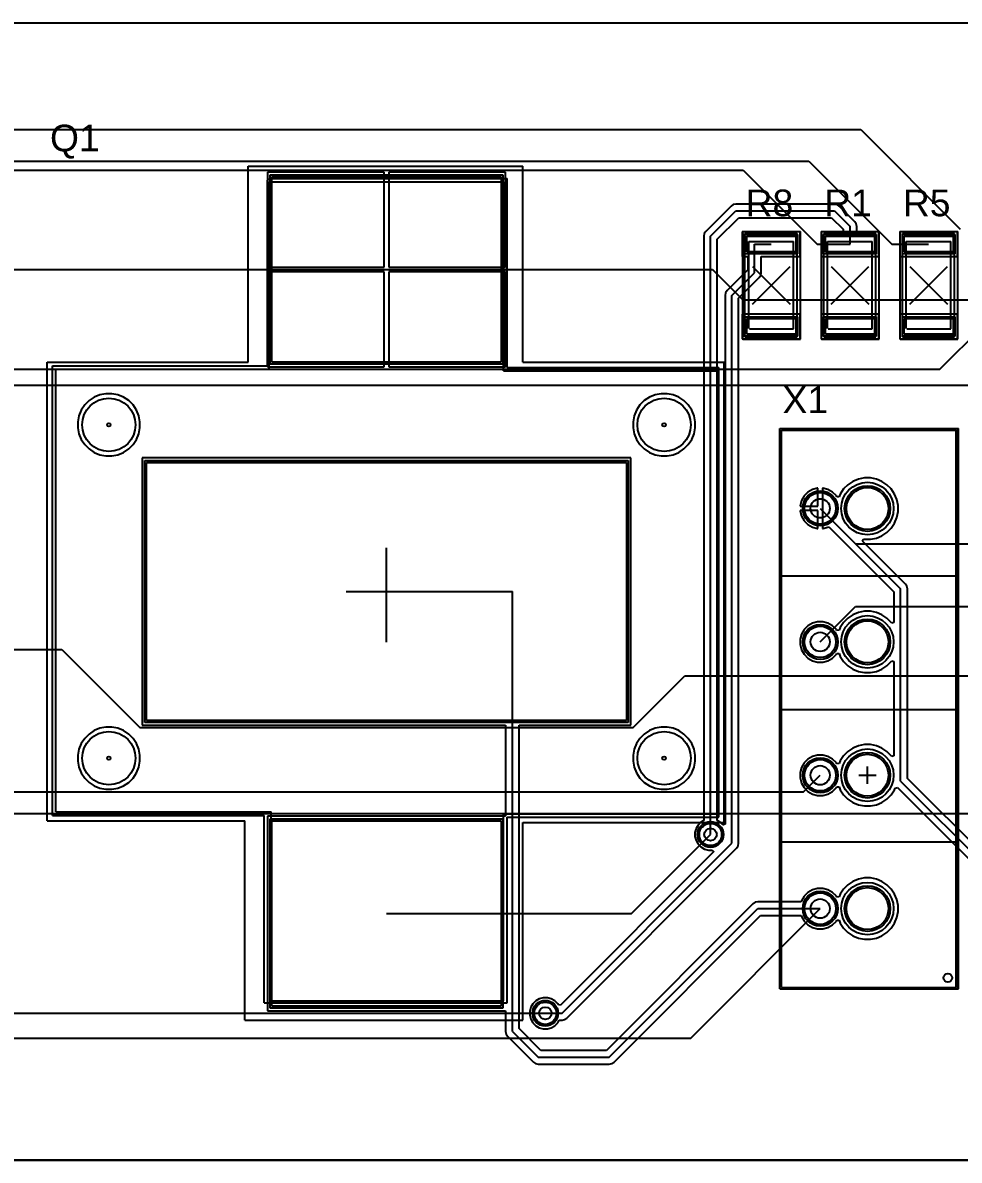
# Model space of a CAD drawing. Header units: millimetres. Extents: x 0 to 140, y 0 to 65.
# Drawn here: x 58.2 to 111.8, y 0 to 65 of the extents above; entities that cross this region are included whole.
import ezdxf

# ---------------------------------------------------------------- set-up
doc = ezdxf.new("R2010")
doc.units = ezdxf.units.MM
for name, color, linetype in [('BottomLayer', 5, 'Continuous'), ('BottomSolder', 6, 'Continuous'), ('Mechanical1', 6, 'Continuous'), ('Mechanical15', 56, 'Continuous'), ('Mechanical3', 76, 'Continuous'), ('MultiLayer', 9, 'Continuous'), ('PadHoleLayer', 156, 'Continuous'), ('TopLayer', 1, 'Continuous'), ('TopOverlay', 2, 'Continuous'), ('TopSolder', 216, 'Continuous'), ('ViaHoleLayer', 16, 'Continuous')]:
    doc.layers.add(name, color=color, linetype=linetype)
doc.styles.add('Arial', font='arial.ttf', dxfattribs={"height": 0.2})

# ---------------------------------------------------------------- blocks, each defined once
blk = doc.blocks.new('CON__WJ06_04P_1')
at = {"layer": 'BottomLayer'}
for centre, radius in [((-15.24, 2.7), 0.9), ((-7.62, 2.7), 0.9), ((0, 2.7), 0.9), ((7.63, 2.7), 0.9), ((-15.24, 0), 1.2), ((-7.62, 0), 1.2), ((0, 0), 1.2), ((7.62, 0), 1.2)]:
    blk.add_circle(centre, radius, dxfattribs=at)
at = {"layer": 'BottomSolder'}
for centre, radius in [((-15.24, 2.7), 1.002), ((-7.62, 2.7), 1.002), ((0, 2.7), 1.002), ((7.63, 2.7), 1.002), ((-15.24, 0), 1.302), ((-7.62, 0), 1.302), ((0, 0), 1.302), ((7.62, 0), 1.302)]:
    blk.add_circle(centre, radius, dxfattribs=at)
at = {"layer": 'Mechanical1'}
for p, q in [((-19.74, 4.92), (12.1, 4.92)), ((-19.74, 4.92), (-19.74, -5.08)), ((12.1, 4.92), (12.1, -5.08)), ((-19.74, -5.08), (12.1, -5.08))]:
    blk.add_line(p, q, dxfattribs=at)
blk.add_circle((-19.2, -4.6), 0.25, dxfattribs=at)
at = {"layer": 'Mechanical15'}
for p, q in [((-19.83, 5), (12.2, 5)), ((-19.83, 5), (-19.83, -5.175)), ((12.2, 5), (12.2, -5.175)), ((-7.62, 0.5), (-7.62, -0.5)), ((-8.12, 0), (-7.12, 0)), ((-19.83, -5.175), (12.2, -5.175))]:
    blk.add_line(p, q, dxfattribs=at)
at = {"layer": 'MultiLayer'}
for centre, radius in [((-15.24, 2.7), 0.9), ((-7.62, 2.7), 0.9), ((0, 2.7), 0.9), ((7.63, 2.7), 0.9), ((-15.24, 0), 1.2), ((-7.62, 0), 1.2), ((0, 0), 1.2), ((7.62, 0), 1.2)]:
    blk.add_circle(centre, radius, dxfattribs=at)
at = {"layer": 'PadHoleLayer'}
for centre, radius in [((-15.24, 2.7), 0.55), ((-7.62, 2.7), 0.55), ((0, 2.7), 0.55), ((7.63, 2.7), 0.55), ((-15.24, 0), 1.5), ((-7.62, 0), 1.5), ((0, 0), 1.5), ((7.62, 0), 1.5)]:
    blk.add_circle(centre, radius, dxfattribs=at)
at = {"layer": 'TopLayer'}
for centre, radius in [((-15.24, 2.7), 0.9), ((-7.62, 2.7), 0.9), ((0, 2.7), 0.9), ((7.63, 2.7), 0.9), ((-15.24, 0), 1.2), ((-7.62, 0), 1.2), ((0, 0), 1.2), ((7.62, 0), 1.2)]:
    blk.add_circle(centre, radius, dxfattribs=at)
at = {"layer": 'TopOverlay'}
for p, q in [((-19.83, 5), (-19.83, -5.2)), ((-19.83, 5), (-3.03, 5)), ((-11.43, 5), (-11.43, -5.2)), ((-3.87, 5), (12.2, 5)), ((-3.87, 5), (-3.87, -5.2)), ((3.78, 5), (3.78, -5.2)), ((12.2, 5), (12.2, -5.2)), ((-19.83, -5.2), (-3.03, -5.2)), ((-3.87, -5.2), (12.2, -5.2))]:
    blk.add_line(p, q, dxfattribs=at)
blk.add_circle((-19.2, -4.6), 0.25, dxfattribs=at)
at = {"layer": 'TopSolder'}
for centre, radius in [((-15.24, 2.7), 1.002), ((-7.62, 2.7), 1.002), ((0, 2.7), 1.002), ((7.63, 2.7), 1.002), ((-15.24, 0), 1.302), ((-7.62, 0), 1.302), ((0, 0), 1.302), ((7.62, 0), 1.302)]:
    blk.add_circle(centre, radius, dxfattribs=at)
blk = doc.blocks.new('R________2010_3')
at = {"layer": 'BottomLayer'}
for p, q in [((-2.8, 1.4), (-1.9, 1.4)), ((-2.8, -1.4), (-2.8, 1.4)), ((-1.9, 1.4), (-1.9, -1.4)), ((1.9, 1.4), (2.8, 1.4)), ((1.9, -1.4), (1.9, 1.4)), ((2.8, 1.4), (2.8, -1.4)), ((-1.9, -1.4), (-2.8, -1.4)), ((2.8, -1.4), (1.9, -1.4))]:
    blk.add_line(p, q, dxfattribs=at)
at = {"layer": 'BottomSolder'}
for p, q in [((-2.902, 1.502), (-1.798, 1.502)), ((-2.902, -1.502), (-2.902, 1.502)), ((-1.798, 1.502), (-1.798, -1.502)), ((1.798, 1.502), (2.902, 1.502)), ((1.798, -1.502), (1.798, 1.502)), ((2.902, 1.502), (2.902, -1.502)), ((-1.798, -1.502), (-2.902, -1.502)), ((2.902, -1.502), (1.798, -1.502))]:
    blk.add_line(p, q, dxfattribs=at)
at = {"layer": 'Mechanical1'}
for p, q in [((-2.5, 1.25), (-2.5, -1.275)), ((-2.475, 1.275), (2.5, 1.275)), ((2.5, 1.275), (2.5, -1.275)), ((-2.5, -1.275), (2.5, -1.275))]:
    blk.add_line(p, q, dxfattribs=at)
at = {"layer": 'Mechanical15'}
for p, q in [((-2.95, 1.5), (-2.95, -1.475)), ((-2.95, 1.5), (2.95, 1.5)), ((2.95, 1.5), (2.95, -1.475)), ((1.08, 1.079), (-1.079, -1.08)), ((-1.079, 1.079), (1.08, -1.08)), ((-2.95, -1.475), (2.95, -1.475))]:
    blk.add_line(p, q, dxfattribs=at)
at = {"layer": 'MultiLayer'}
for p, q in [((-2.8, 1.4), (-1.9, 1.4)), ((-2.8, -1.4), (-2.8, 1.4)), ((-1.9, 1.4), (-1.9, -1.4)), ((1.9, 1.4), (2.8, 1.4)), ((1.9, -1.4), (1.9, 1.4)), ((2.8, 1.4), (2.8, -1.4)), ((-1.9, -1.4), (-2.8, -1.4)), ((2.8, -1.4), (1.9, -1.4))]:
    blk.add_line(p, q, dxfattribs=at)
at = {"layer": 'TopLayer'}
for p, q in [((-2.8, 1.4), (-1.9, 1.4)), ((-2.8, -1.4), (-2.8, 1.4)), ((-1.9, 1.4), (-1.9, -1.4)), ((1.9, 1.4), (2.8, 1.4)), ((1.9, -1.4), (1.9, 1.4)), ((2.8, 1.4), (2.8, -1.4)), ((-1.9, -1.4), (-2.8, -1.4)), ((2.8, -1.4), (1.9, -1.4))]:
    blk.add_line(p, q, dxfattribs=at)
at = {"layer": 'TopOverlay'}
for p, q in [((-3.075, 1.625), (-3.075, -1.675)), ((-3.075, 1.625), (3.075, 1.625)), ((3.075, 1.625), (3.075, -1.675)), ((-3.075, -1.675), (3.075, -1.675))]:
    blk.add_line(p, q, dxfattribs=at)
at = {"layer": 'TopSolder'}
for p, q in [((-2.902, 1.502), (-1.798, 1.502)), ((-2.902, -1.502), (-2.902, 1.502)), ((-1.798, 1.502), (-1.798, -1.502)), ((1.798, 1.502), (2.902, 1.502)), ((1.798, -1.502), (1.798, 1.502)), ((2.902, 1.502), (2.902, -1.502)), ((-1.798, -1.502), (-2.902, -1.502)), ((2.902, -1.502), (1.798, -1.502))]:
    blk.add_line(p, q, dxfattribs=at)
blk = doc.blocks.new('R________2010_6')
at = {"layer": 'BottomLayer'}
for p, q in [((-2.8, 1.4), (-1.9, 1.4)), ((-2.8, -1.4), (-2.8, 1.4)), ((-1.9, 1.4), (-1.9, -1.4)), ((1.9, 1.4), (2.8, 1.4)), ((1.9, -1.4), (1.9, 1.4)), ((2.8, 1.4), (2.8, -1.4)), ((-1.9, -1.4), (-2.8, -1.4)), ((2.8, -1.4), (1.9, -1.4))]:
    blk.add_line(p, q, dxfattribs=at)
at = {"layer": 'BottomSolder'}
for p, q in [((-2.902, 1.502), (-1.798, 1.502)), ((-2.902, -1.502), (-2.902, 1.502)), ((-1.798, 1.502), (-1.798, -1.502)), ((1.798, 1.502), (2.902, 1.502)), ((1.798, -1.502), (1.798, 1.502)), ((2.902, 1.502), (2.902, -1.502)), ((-1.798, -1.502), (-2.902, -1.502)), ((2.902, -1.502), (1.798, -1.502))]:
    blk.add_line(p, q, dxfattribs=at)
at = {"layer": 'Mechanical1'}
for p, q in [((-2.5, 1.25), (-2.5, -1.275)), ((-2.475, 1.275), (2.5, 1.275)), ((2.5, 1.275), (2.5, -1.275)), ((-2.5, -1.275), (2.5, -1.275))]:
    blk.add_line(p, q, dxfattribs=at)
at = {"layer": 'Mechanical15'}
for p, q in [((-2.95, 1.5), (-2.95, -1.475)), ((-2.95, 1.5), (2.95, 1.5)), ((2.95, 1.5), (2.95, -1.475)), ((1.08, 1.08), (-1.079, -1.079)), ((-1.079, 1.08), (1.08, -1.079)), ((-2.95, -1.475), (2.95, -1.475))]:
    blk.add_line(p, q, dxfattribs=at)
at = {"layer": 'MultiLayer'}
for p, q in [((-2.8, 1.4), (-1.9, 1.4)), ((-2.8, -1.4), (-2.8, 1.4)), ((-1.9, 1.4), (-1.9, -1.4)), ((1.9, 1.4), (2.8, 1.4)), ((1.9, -1.4), (1.9, 1.4)), ((2.8, 1.4), (2.8, -1.4)), ((-1.9, -1.4), (-2.8, -1.4)), ((2.8, -1.4), (1.9, -1.4))]:
    blk.add_line(p, q, dxfattribs=at)
at = {"layer": 'TopLayer'}
for p, q in [((-2.8, 1.4), (-1.9, 1.4)), ((-2.8, -1.4), (-2.8, 1.4)), ((-1.9, 1.4), (-1.9, -1.4)), ((1.9, 1.4), (2.8, 1.4)), ((1.9, -1.4), (1.9, 1.4)), ((2.8, 1.4), (2.8, -1.4)), ((-1.9, -1.4), (-2.8, -1.4)), ((2.8, -1.4), (1.9, -1.4))]:
    blk.add_line(p, q, dxfattribs=at)
at = {"layer": 'TopOverlay'}
for p, q in [((-3.075, 1.625), (-3.075, -1.675)), ((-3.075, 1.625), (3.075, 1.625)), ((3.075, 1.625), (3.075, -1.675)), ((-3.075, -1.675), (3.075, -1.675))]:
    blk.add_line(p, q, dxfattribs=at)
at = {"layer": 'TopSolder'}
for p, q in [((-2.902, 1.502), (-1.798, 1.502)), ((-2.902, -1.502), (-2.902, 1.502)), ((-1.798, 1.502), (-1.798, -1.502)), ((1.798, 1.502), (2.902, 1.502)), ((1.798, -1.502), (1.798, 1.502)), ((2.902, 1.502), (2.902, -1.502)), ((-1.798, -1.502), (-2.902, -1.502)), ((2.902, -1.502), (1.798, -1.502))]:
    blk.add_line(p, q, dxfattribs=at)
blk = doc.blocks.new('R________2010_10')
at = {"layer": 'BottomLayer'}
for p, q in [((-2.8, 1.4), (-1.9, 1.4)), ((-2.8, -1.4), (-2.8, 1.4)), ((-1.9, 1.4), (-1.9, -1.4)), ((1.9, 1.4), (2.8, 1.4)), ((1.9, -1.4), (1.9, 1.4)), ((2.8, 1.4), (2.8, -1.4)), ((-1.9, -1.4), (-2.8, -1.4)), ((2.8, -1.4), (1.9, -1.4))]:
    blk.add_line(p, q, dxfattribs=at)
at = {"layer": 'BottomSolder'}
for p, q in [((-2.902, 1.502), (-1.798, 1.502)), ((-2.902, -1.502), (-2.902, 1.502)), ((-1.798, 1.502), (-1.798, -1.502)), ((1.798, 1.502), (2.902, 1.502)), ((1.798, -1.502), (1.798, 1.502)), ((2.902, 1.502), (2.902, -1.502)), ((-1.798, -1.502), (-2.902, -1.502)), ((2.902, -1.502), (1.798, -1.502))]:
    blk.add_line(p, q, dxfattribs=at)
at = {"layer": 'Mechanical1'}
for p, q in [((-2.5, 1.25), (-2.5, -1.275)), ((-2.475, 1.275), (2.5, 1.275)), ((2.5, 1.275), (2.5, -1.275)), ((-2.5, -1.275), (2.5, -1.275))]:
    blk.add_line(p, q, dxfattribs=at)
at = {"layer": 'Mechanical15'}
for p, q in [((-2.95, 1.5), (-2.95, -1.475)), ((-2.95, 1.5), (2.95, 1.5)), ((2.95, 1.5), (2.95, -1.475)), ((1.08, 1.079), (-1.079, -1.08)), ((-1.079, 1.079), (1.08, -1.08)), ((-2.95, -1.475), (2.95, -1.475))]:
    blk.add_line(p, q, dxfattribs=at)
at = {"layer": 'MultiLayer'}
for p, q in [((-2.8, 1.4), (-1.9, 1.4)), ((-2.8, -1.4), (-2.8, 1.4)), ((-1.9, 1.4), (-1.9, -1.4)), ((1.9, 1.4), (2.8, 1.4)), ((1.9, -1.4), (1.9, 1.4)), ((2.8, 1.4), (2.8, -1.4)), ((-1.9, -1.4), (-2.8, -1.4)), ((2.8, -1.4), (1.9, -1.4))]:
    blk.add_line(p, q, dxfattribs=at)
at = {"layer": 'TopLayer'}
for p, q in [((-2.8, 1.4), (-1.9, 1.4)), ((-2.8, -1.4), (-2.8, 1.4)), ((-1.9, 1.4), (-1.9, -1.4)), ((1.9, 1.4), (2.8, 1.4)), ((1.9, -1.4), (1.9, 1.4)), ((2.8, 1.4), (2.8, -1.4)), ((-1.9, -1.4), (-2.8, -1.4)), ((2.8, -1.4), (1.9, -1.4))]:
    blk.add_line(p, q, dxfattribs=at)
at = {"layer": 'TopOverlay'}
for p, q in [((-3.075, 1.625), (-3.075, -1.675)), ((-3.075, 1.625), (3.075, 1.625)), ((3.075, 1.625), (3.075, -1.675)), ((-3.075, -1.675), (3.075, -1.675))]:
    blk.add_line(p, q, dxfattribs=at)
at = {"layer": 'TopSolder'}
for p, q in [((-2.902, 1.502), (-1.798, 1.502)), ((-2.902, -1.502), (-2.902, 1.502)), ((-1.798, 1.502), (-1.798, -1.502)), ((1.798, 1.502), (2.902, 1.502)), ((1.798, -1.502), (1.798, 1.502)), ((2.902, 1.502), (2.902, -1.502)), ((-1.798, -1.502), (-2.902, -1.502)), ((2.902, -1.502), (1.798, -1.502))]:
    blk.add_line(p, q, dxfattribs=at)
blk = doc.blocks.new('MOSFET_12')
at = {"layer": 'BottomLayer'}
for p, q in [((-6.55, 23.7), (6.55, 23.7)), ((-6.55, 13.1), (-6.55, 23.7)), ((6.55, 23.7), (6.55, 13.1)), ((6.55, 13.1), (-6.55, 13.1)), ((-13.725, 7.375), (13.725, 7.375)), ((-13.725, -7.375), (-13.725, 7.375)), ((13.725, 7.375), (13.725, -7.375)), ((13.725, -7.375), (-13.725, -7.375)), ((-6.55, -13.1), (6.55, -13.1)), ((-6.55, -23.7), (-6.55, -13.1)), ((6.55, -13.1), (6.55, -23.7)), ((6.55, -23.7), (-6.55, -23.7))]:
    blk.add_line(p, q, dxfattribs=at)
at = {"layer": 'BottomSolder'}
for p, q in [((-6.652, 23.802), (6.652, 23.802)), ((-6.652, 12.998), (-6.652, 23.802)), ((6.652, 23.802), (6.652, 12.998)), ((6.652, 12.998), (-6.652, 12.998)), ((-13.827, 7.477), (13.827, 7.477)), ((-13.827, -7.477), (-13.827, 7.477)), ((13.827, 7.477), (13.827, -7.477)), ((13.827, -7.477), (-13.827, -7.477)), ((-6.652, -12.998), (6.652, -12.998)), ((-6.652, -23.802), (-6.652, -12.998)), ((6.652, -12.998), (6.652, -23.802)), ((6.652, -23.802), (-6.652, -23.802))]:
    blk.add_line(p, q, dxfattribs=at)
for centre in [(-15.875, 9.525), (15.875, 9.525), (-15.875, -9.525), (15.875, -9.525)]:
    blk.add_circle(centre, 0.102, dxfattribs=at)
at = {"layer": 'Mechanical1'}
for p, q in [((-6.7, 12.7), (-6.7, 23.4)), ((-6.7, 23.4), (6.7, 23.4)), ((6.7, 12.6), (6.7, 23.4)), ((-18.9, -12.6), (-18.9, 12.7)), ((-18.9, 12.7), (-6.7, 12.7)), ((6.7, 12.6), (18.9, 12.6)), ((18.9, -12.7), (18.9, 12.6)), ((-18.9, -12.6), (-6.6, -12.6)), ((-6.6, -23.4), (-6.6, -12.6)), ((6.7, -12.7), (18.9, -12.7)), ((6.7, -23.4), (6.7, -12.7)), ((-6.6, -23.4), (6.7, -23.4))]:
    blk.add_line(p, q, dxfattribs=at)
at = {"layer": 'Mechanical15'}
for p, q in [((-6.8, 23.5), (-6.7, 23.6)), ((-6.8, 12.9), (-6.8, 23.5)), ((-6.7, 23.6), (6.9, 23.6)), ((6.9, 12.8), (6.9, 23.6)), ((-19.1, -12.8), (-19.1, 12.9)), ((-19.1, 12.9), (-6.8, 12.9)), ((6.9, 12.8), (19, 12.8)), ((19, -12.9), (19, 12.8)), ((0, -2.9), (0, 2.5)), ((-2.3, 0), (2.2, 0)), ((-19.1, -12.8), (-7, -12.8)), ((-7, -23.5), (-7, -12.8)), ((6.9, -12.9), (19, -12.9)), ((6.9, -23.5), (6.9, -12.9)), ((-7, -23.5), (6.9, -23.5))]:
    blk.add_line(p, q, dxfattribs=at)
at = {"layer": 'MultiLayer'}
for p, q in [((-6.55, 23.7), (6.55, 23.7)), ((-6.55, 13.1), (-6.55, 23.7)), ((6.55, 23.7), (6.55, 13.1)), ((6.55, 13.1), (-6.55, 13.1)), ((-13.725, 7.375), (13.725, 7.375)), ((-13.725, -7.375), (-13.725, 7.375)), ((13.725, 7.375), (13.725, -7.375)), ((13.725, -7.375), (-13.725, -7.375)), ((-6.55, -13.1), (6.55, -13.1)), ((-6.55, -23.7), (-6.55, -13.1)), ((6.55, -13.1), (6.55, -23.7)), ((6.55, -23.7), (-6.55, -23.7))]:
    blk.add_line(p, q, dxfattribs=at)
at = {"layer": 'PadHoleLayer'}
for centre in [(-15.875, 9.525), (15.875, 9.525), (-15.875, -9.525), (15.875, -9.525)]:
    blk.add_circle(centre, 1.525, dxfattribs=at)
at = {"layer": 'TopLayer'}
for p, q in [((-6.55, 23.7), (6.55, 23.7)), ((-6.55, 13.1), (-6.55, 23.7)), ((6.55, 23.7), (6.55, 13.1)), ((6.55, 13.1), (-6.55, 13.1)), ((-13.725, 7.375), (13.725, 7.375)), ((-13.725, -7.375), (-13.725, 7.375)), ((13.725, 7.375), (13.725, -7.375)), ((13.725, -7.375), (-13.725, -7.375)), ((-6.55, -13.1), (6.55, -13.1)), ((-6.55, -23.7), (-6.55, -13.1)), ((6.55, -13.1), (6.55, -23.7)), ((6.55, -23.7), (-6.55, -23.7))]:
    blk.add_line(p, q, dxfattribs=at)
at = {"layer": 'TopOverlay'}
for p, q in [((-7.9, 13.1), (-7.9, 24.3)), ((-7.9, 24.3), (7.8, 24.3)), ((7.8, 13.1), (7.8, 24.3)), ((-19.4, -13.1), (-19.4, 13.1)), ((-19.4, 13.1), (-7.9, 13.1)), ((7.8, 13.1), (19.3, 13.1)), ((19.3, -13.2), (19.3, 13.1)), ((-19.4, -13.1), (-8.1, -13.1)), ((-8.1, -24.5), (-8.1, -13.1)), ((7.8, -24.5), (7.8, -13.2)), ((7.8, -13.2), (19.3, -13.2)), ((-8.1, -24.5), (7.8, -24.5))]:
    blk.add_line(p, q, dxfattribs=at)
at = {"layer": 'TopSolder'}
for p, q in [((-6.652, 23.802), (6.652, 23.802)), ((-6.652, 12.998), (-6.652, 23.802)), ((6.652, 23.802), (6.652, 12.998)), ((6.652, 12.998), (-6.652, 12.998)), ((-13.827, 7.477), (13.827, 7.477)), ((-13.827, -7.477), (-13.827, 7.477)), ((13.827, 7.477), (13.827, -7.477)), ((13.827, -7.477), (-13.827, -7.477)), ((-6.652, -12.998), (6.652, -12.998)), ((-6.652, -23.802), (-6.652, -12.998)), ((6.652, -12.998), (6.652, -23.802)), ((6.652, -23.802), (-6.652, -23.802))]:
    blk.add_line(p, q, dxfattribs=at)
for centre in [(-15.875, 9.525), (15.875, 9.525), (-15.875, -9.525), (15.875, -9.525)]:
    blk.add_circle(centre, 0.102, dxfattribs=at)

msp = doc.modelspace()

# ---------------------------------------------------------------- linework, layer by layer
at = {"layer": 'BottomLayer'}
for p, q in [((0, 65), (140, 65)), ((7.029, 58.896), (106.115, 58.896)), ((106.115, 58.896), (111.804, 53.206)), ((10.457, 57.089), (103.154, 57.089)), ((14.468, 56.581), (99.402, 56.581)), ((99.402, 56.581), (103.633, 52.35)), ((103.154, 57.089), (107.893, 52.35)), ((103.633, 52.35), (105.5, 52.35)), ((107.893, 52.35), (110, 52.35)), ((37, 50.9), (79, 50.9)), ((79, 50.9), (97.651, 50.9)), ((97.651, 50.9), (99.384, 49.168)), ((99.384, 49.168), (116.706, 49.168)), ((110.649, 45.205), (113.093, 47.65)), ((30.067, 45.205), (110.649, 45.205)), ((11.452, 44.291), (114.776, 44.291)), ((103.8, 37.25), (105.827, 35.223)), ((105.827, 35.223), (119.856, 35.223)), ((103.8, 29.62), (105.822, 31.642)), ((105.822, 31.642), (119.196, 31.642)), ((55.569, 29.178), (60.445, 29.178)), ((60.445, 29.178), (64.89, 24.733)), ((93.11, 24.733), (96.056, 27.679)), ((96.056, 27.679), (113.979, 27.679)), ((64.89, 24.733), (93.11, 24.733)), ((102.85, 21.05), (103.8, 22)), ((18.104, 21.05), (102.85, 21.05)), ((28.162, 19.805), (124.805, 19.805)), ((93.018, 14.1), (97.529, 18.612)), ((96.398, 6.978), (103.8, 14.38)), ((79, 14.1), (93.018, 14.1)), ((48.593, 8.401), (88.081, 8.401)), ((13.836, 6.978), (96.398, 6.978)), ((0, 0), (140, 0))]:
    msp.add_line(p, q, dxfattribs=at)
for centre in [(97.529, 18.612), (88.081, 8.401)]:
    msp.add_circle(centre, 0.635, dxfattribs=at)
at = {"layer": 'BottomSolder'}
for centre in [(97.529, 18.612), (88.081, 8.401)]:
    msp.add_circle(centre, 0.737, dxfattribs=at)
at = {"layer": 'Mechanical3'}
msp.add_line((0, 0), (100, 0), dxfattribs=at)
at = {"layer": 'TopLayer'}
for p, q in [((0, 65), (140, 65)), ((78.873, 56.454), (72.196, 56.454)), ((72.196, 56.454), (72.196, 51.027)), ((78.873, 51.027), (78.873, 56.454)), ((85.804, 56.454), (79.127, 56.454)), ((79.127, 56.454), (79.127, 51.027)), ((85.804, 51.027), (85.804, 56.454)), ((98.829, 54.607), (98.703, 54.522)), ((98.977, 54.636), (98.829, 54.607)), ((104.616, 54.636), (98.977, 54.636)), ((104.765, 54.607), (104.616, 54.636)), ((104.891, 54.522), (104.765, 54.607)), ((98.703, 54.522), (97.255, 53.075)), ((97.529, 52.8), (98.977, 54.248)), ((98.977, 54.248), (104.616, 54.248)), ((104.616, 54.248), (105.505, 53.359)), ((105.78, 53.633), (104.891, 54.522)), ((97.918, 52.639), (99.138, 53.859)), ((99.138, 53.859), (104.455, 53.859)), ((104.455, 53.859), (105.117, 53.198)), ((105.505, 52.35), (105.505, 53.359)), ((105.864, 53.507), (105.78, 53.633)), ((105.893, 53.359), (105.864, 53.507)), ((105.893, 53.054), (105.893, 53.359)), ((97.171, 52.949), (97.141, 52.8)), ((97.141, 52.8), (97.141, 19.414)), ((97.255, 53.075), (97.171, 52.949)), ((97.529, 18.612), (97.529, 52.8)), ((102.654, 53.054), (99.346, 53.054)), ((99.346, 53.054), (99.346, 51.646)), ((102.654, 51.646), (102.654, 53.054)), ((105.117, 53.054), (103.846, 53.054)), ((103.846, 53.054), (103.846, 51.646)), ((105.117, 53.198), (105.117, 53.054)), ((107.154, 53.054), (105.893, 53.054)), ((107.154, 51.646), (107.154, 53.054)), ((111.654, 53.054), (108.346, 53.054)), ((108.346, 53.054), (108.346, 51.646)), ((111.654, 51.646), (111.654, 53.054)), ((97.918, 19.414), (97.918, 52.639)), ((100.044, 50.717), (100.044, 52.35)), ((100.044, 52.35), (101, 52.35)), ((105.5, 52.35), (105.505, 52.35)), ((99.346, 51.646), (99.656, 51.646)), ((99.656, 51.646), (99.656, 50.878)), ((100.432, 50.717), (100.432, 51.646)), ((100.432, 51.646), (102.654, 51.646)), ((103.846, 51.646), (107.154, 51.646)), ((108.346, 51.646), (111.654, 51.646)), ((72.196, 51.027), (78.873, 51.027)), ((78.873, 50.773), (72.196, 50.773)), ((72.196, 50.773), (72.196, 45.346)), ((78.873, 45.346), (78.873, 50.773)), ((79.127, 51.027), (85.804, 51.027)), ((85.804, 50.773), (79.127, 50.773)), ((79.127, 50.773), (79.127, 45.346)), ((85.804, 45.346), (85.804, 50.773)), ((99.656, 50.878), (98.474, 49.696)), ((98.749, 49.422), (100.044, 50.717)), ((100.403, 50.569), (100.432, 50.717)), ((99.137, 49.261), (100.319, 50.443)), ((100.319, 50.443), (100.403, 50.569)), ((98.39, 49.57), (98.36, 49.422)), ((98.36, 49.422), (98.36, 19.205)), ((98.474, 49.696), (98.39, 49.57)), ((98.749, 18.111), (98.749, 49.422)), ((99.137, 18.111), (99.137, 49.261)), ((102.654, 48.354), (99.346, 48.354)), ((99.346, 48.354), (99.346, 46.946)), ((102.654, 46.946), (102.654, 48.354)), ((107.154, 48.354), (103.846, 48.354)), ((103.846, 48.354), (103.846, 46.946)), ((107.154, 46.946), (107.154, 48.354)), ((111.654, 48.354), (108.346, 48.354)), ((108.346, 48.354), (108.346, 46.946)), ((111.654, 46.946), (111.654, 48.354)), ((99.346, 46.946), (102.654, 46.946)), ((103.846, 46.946), (107.154, 46.946)), ((108.346, 46.946), (111.654, 46.946)), ((72.196, 45.346), (78.873, 45.346)), ((79.127, 45.346), (85.804, 45.346)), ((62.282, 43.602), (61.991, 43.407)), ((62.606, 43.736), (62.282, 43.602)), ((62.95, 43.804), (62.606, 43.736)), ((63.3, 43.804), (62.95, 43.804)), ((63.644, 43.736), (63.3, 43.804)), ((63.968, 43.602), (63.644, 43.736)), ((64.259, 43.407), (63.968, 43.602)), ((94.032, 43.602), (93.741, 43.407)), ((94.356, 43.736), (94.032, 43.602)), ((94.7, 43.804), (94.356, 43.736)), ((95.05, 43.804), (94.7, 43.804)), ((95.394, 43.736), (95.05, 43.804)), ((95.718, 43.602), (95.394, 43.736)), ((96.009, 43.407), (95.718, 43.602)), ((61.743, 43.159), (61.548, 42.868)), ((61.991, 43.407), (61.743, 43.159)), ((64.507, 43.159), (64.259, 43.407)), ((64.702, 42.868), (64.507, 43.159)), ((93.493, 43.159), (93.298, 42.868)), ((93.741, 43.407), (93.493, 43.159)), ((96.257, 43.159), (96.009, 43.407)), ((96.452, 42.868), (96.257, 43.159)), ((61.414, 42.544), (61.346, 42.2)), ((61.548, 42.868), (61.414, 42.544)), ((64.836, 42.544), (64.702, 42.868)), ((64.904, 42.2), (64.836, 42.544)), ((93.164, 42.544), (93.096, 42.2)), ((93.298, 42.868), (93.164, 42.544)), ((96.586, 42.544), (96.452, 42.868)), ((96.654, 42.2), (96.586, 42.544)), ((61.346, 42.2), (61.346, 41.85)), ((61.346, 41.85), (61.414, 41.506)), ((64.836, 41.506), (64.904, 41.85)), ((64.904, 41.85), (64.904, 42.2)), ((93.096, 42.2), (93.096, 41.85)), ((93.096, 41.85), (93.164, 41.506)), ((96.586, 41.506), (96.654, 41.85)), ((96.654, 41.85), (96.654, 42.2)), ((61.414, 41.506), (61.548, 41.182)), ((61.548, 41.182), (61.743, 40.891)), ((64.507, 40.891), (64.702, 41.182)), ((64.702, 41.182), (64.836, 41.506)), ((93.164, 41.506), (93.298, 41.182)), ((93.298, 41.182), (93.493, 40.891)), ((96.257, 40.891), (96.452, 41.182)), ((96.452, 41.182), (96.586, 41.506)), ((61.743, 40.891), (61.991, 40.643)), ((61.991, 40.643), (62.282, 40.448)), ((62.282, 40.448), (62.606, 40.314)), ((62.606, 40.314), (62.95, 40.246)), ((63.3, 40.246), (63.644, 40.314)), ((63.644, 40.314), (63.968, 40.448)), ((63.968, 40.448), (64.259, 40.643)), ((64.259, 40.643), (64.507, 40.891)), ((93.493, 40.891), (93.741, 40.643)), ((93.741, 40.643), (94.032, 40.448)), ((94.032, 40.448), (94.356, 40.314)), ((94.356, 40.314), (94.7, 40.246)), ((95.05, 40.246), (95.394, 40.314)), ((95.394, 40.314), (95.718, 40.448)), ((95.718, 40.448), (96.009, 40.643)), ((96.009, 40.643), (96.257, 40.891)), ((62.95, 40.246), (63.3, 40.246)), ((92.979, 40.129), (65.021, 40.129)), ((65.021, 40.129), (65.021, 24.871)), ((92.979, 24.871), (92.979, 40.129)), ((94.7, 40.246), (95.05, 40.246)), ((103.648, 38.404), (103.355, 38.325)), ((103.673, 38.404), (103.648, 38.404)), ((103.673, 37.377), (103.673, 38.404)), ((103.952, 38.404), (103.927, 38.404)), ((103.927, 38.404), (103.927, 37.25)), ((104.245, 38.325), (103.952, 38.404)), ((105.138, 38.358), (104.946, 38.071)), ((105.382, 38.602), (105.138, 38.358)), ((105.669, 38.794), (105.382, 38.602)), ((105.988, 38.927), (105.669, 38.794)), ((106.327, 38.994), (105.988, 38.927)), ((106.673, 38.994), (106.327, 38.994)), ((107.012, 38.927), (106.673, 38.994)), ((107.331, 38.794), (107.012, 38.927)), ((107.618, 38.602), (107.331, 38.794)), ((107.862, 38.358), (107.618, 38.602)), ((108.054, 38.071), (107.862, 38.358)), ((102.877, 37.959), (102.725, 37.695)), ((103.091, 38.173), (102.877, 37.959)), ((103.355, 38.325), (103.091, 38.173)), ((104.509, 38.173), (104.245, 38.325)), ((104.723, 37.959), (104.509, 38.173)), ((104.754, 37.906), (104.723, 37.959)), ((104.881, 37.914), (104.754, 37.906)), ((104.946, 38.071), (104.881, 37.914)), ((108.187, 37.752), (108.054, 38.071)), ((108.254, 37.413), (108.187, 37.752)), ((102.725, 37.695), (102.646, 37.402)), ((102.646, 37.402), (102.646, 37.377)), ((102.646, 37.377), (103.673, 37.377)), ((103.673, 37.123), (102.646, 37.123)), ((102.646, 37.123), (102.646, 37.098)), ((102.646, 37.098), (102.725, 36.805)), ((103.673, 36.096), (103.673, 37.123)), ((103.8, 37.25), (108.401, 32.649)), ((103.927, 37.25), (103.927, 36.096)), ((108.187, 36.728), (108.254, 37.067)), ((108.254, 37.067), (108.254, 37.413)), ((102.725, 36.805), (102.877, 36.541)), ((102.877, 36.541), (103.091, 36.327)), ((107.862, 36.122), (108.054, 36.409)), ((108.054, 36.409), (108.187, 36.728)), ((103.091, 36.327), (103.355, 36.175)), ((103.355, 36.175), (103.648, 36.096)), ((103.648, 36.096), (103.673, 36.096)), ((103.927, 36.096), (103.952, 36.096)), ((103.952, 36.096), (104.245, 36.175)), ((104.245, 36.175), (104.297, 36.204)), ((104.297, 36.204), (108.012, 32.489)), ((107.331, 35.686), (107.618, 35.878)), ((107.618, 35.878), (107.862, 36.122)), ((106.215, 35.384), (106.275, 35.496)), ((108.675, 32.924), (106.215, 35.384)), ((106.275, 35.496), (106.327, 35.486)), ((106.327, 35.486), (106.673, 35.486)), ((106.673, 35.486), (107.012, 35.553)), ((107.012, 35.553), (107.331, 35.686)), ((79, 32.5), (86.201, 32.5)), ((86.201, 7.359), (86.201, 32.5)), ((108.401, 21.659), (108.401, 32.649)), ((108.759, 32.798), (108.675, 32.924)), ((108.789, 32.649), (108.759, 32.798)), ((108.789, 21.82), (108.789, 32.649)), ((108.012, 32.489), (108.012, 30.733)), ((105.988, 31.307), (105.669, 31.174)), ((106.327, 31.374), (105.988, 31.307)), ((106.673, 31.374), (106.327, 31.374)), ((107.012, 31.307), (106.673, 31.374)), ((107.331, 31.174), (107.012, 31.307)), ((103.355, 30.695), (103.091, 30.543)), ((103.648, 30.774), (103.355, 30.695)), ((103.952, 30.774), (103.648, 30.774)), ((104.245, 30.695), (103.952, 30.774)), ((104.509, 30.543), (104.245, 30.695)), ((105.138, 30.738), (104.946, 30.451)), ((105.382, 30.982), (105.138, 30.738)), ((105.669, 31.174), (105.382, 30.982)), ((107.618, 30.982), (107.331, 31.174)), ((107.862, 30.738), (107.618, 30.982)), ((107.891, 30.696), (107.862, 30.738)), ((108.012, 30.733), (107.891, 30.696)), ((102.725, 30.065), (102.646, 29.772)), ((102.877, 30.329), (102.725, 30.065)), ((103.091, 30.543), (102.877, 30.329)), ((104.723, 30.329), (104.509, 30.543)), ((104.752, 30.28), (104.723, 30.329)), ((104.878, 30.288), (104.752, 30.28)), ((104.946, 30.451), (104.878, 30.288)), ((102.646, 29.772), (102.646, 29.468)), ((102.646, 29.468), (102.725, 29.175)), ((102.725, 29.175), (102.877, 28.911)), ((102.877, 28.911), (103.091, 28.697)), ((103.091, 28.697), (103.355, 28.545)), ((104.245, 28.545), (104.509, 28.697)), ((104.509, 28.697), (104.723, 28.911)), ((104.723, 28.911), (104.752, 28.96)), ((104.752, 28.96), (104.878, 28.952)), ((104.878, 28.952), (104.946, 28.789)), ((104.946, 28.789), (105.138, 28.502)), ((103.355, 28.545), (103.648, 28.466)), ((103.648, 28.466), (103.952, 28.466)), ((103.952, 28.466), (104.245, 28.545)), ((105.138, 28.502), (105.382, 28.258)), ((105.382, 28.258), (105.669, 28.066)), ((105.669, 28.066), (105.988, 27.933)), ((107.012, 27.933), (107.331, 28.066)), ((107.331, 28.066), (107.618, 28.258)), ((107.618, 28.258), (107.862, 28.502)), ((107.862, 28.502), (107.891, 28.544)), ((107.891, 28.544), (108.012, 28.507)), ((108.012, 28.507), (108.012, 23.113)), ((105.988, 27.933), (106.327, 27.866)), ((106.327, 27.866), (106.673, 27.866)), ((106.673, 27.866), (107.012, 27.933)), ((62.95, 24.754), (62.606, 24.686)), ((63.3, 24.754), (62.95, 24.754)), ((63.644, 24.686), (63.3, 24.754)), ((65.021, 24.871), (85.813, 24.871)), ((85.813, 24.871), (85.813, 19.777)), ((86.589, 7.52), (86.589, 24.871)), ((86.589, 24.871), (92.979, 24.871)), ((94.7, 24.754), (94.356, 24.686)), ((95.05, 24.754), (94.7, 24.754)), ((95.394, 24.686), (95.05, 24.754)), ((61.743, 24.109), (61.548, 23.818)), ((61.991, 24.357), (61.743, 24.109)), ((62.282, 24.552), (61.991, 24.357)), ((62.606, 24.686), (62.282, 24.552)), ((63.968, 24.552), (63.644, 24.686)), ((64.259, 24.357), (63.968, 24.552)), ((64.507, 24.109), (64.259, 24.357)), ((64.702, 23.818), (64.507, 24.109)), ((93.493, 24.109), (93.298, 23.818)), ((93.741, 24.357), (93.493, 24.109)), ((94.032, 24.552), (93.741, 24.357)), ((94.356, 24.686), (94.032, 24.552)), ((95.718, 24.552), (95.394, 24.686)), ((96.009, 24.357), (95.718, 24.552)), ((96.257, 24.109), (96.009, 24.357)), ((96.452, 23.818), (96.257, 24.109)), ((61.414, 23.494), (61.346, 23.15)), ((61.548, 23.818), (61.414, 23.494)), ((64.836, 23.494), (64.702, 23.818)), ((64.904, 23.15), (64.836, 23.494)), ((93.164, 23.494), (93.096, 23.15)), ((93.298, 23.818), (93.164, 23.494)), ((96.586, 23.494), (96.452, 23.818)), ((96.654, 23.15), (96.586, 23.494)), ((105.669, 23.554), (105.382, 23.362)), ((105.988, 23.687), (105.669, 23.554)), ((106.327, 23.754), (105.988, 23.687)), ((106.673, 23.754), (106.327, 23.754)), ((107.012, 23.687), (106.673, 23.754)), ((107.331, 23.554), (107.012, 23.687)), ((107.618, 23.362), (107.331, 23.554)), ((61.346, 23.15), (61.346, 22.8)), ((61.346, 22.8), (61.414, 22.456)), ((64.836, 22.456), (64.904, 22.8)), ((64.904, 22.8), (64.904, 23.15)), ((93.096, 23.15), (93.096, 22.8)), ((93.096, 22.8), (93.164, 22.456)), ((96.586, 22.456), (96.654, 22.8)), ((96.654, 22.8), (96.654, 23.15)), ((103.091, 22.923), (102.877, 22.709)), ((103.355, 23.075), (103.091, 22.923)), ((103.648, 23.154), (103.355, 23.075)), ((103.952, 23.154), (103.648, 23.154)), ((104.245, 23.075), (103.952, 23.154)), ((104.509, 22.923), (104.245, 23.075)), ((104.723, 22.709), (104.509, 22.923)), ((104.946, 22.831), (104.878, 22.668)), ((105.138, 23.118), (104.946, 22.831)), ((105.382, 23.362), (105.138, 23.118)), ((107.862, 23.118), (107.618, 23.362)), ((107.891, 23.076), (107.862, 23.118)), ((108.012, 23.113), (107.891, 23.076)), ((61.414, 22.456), (61.548, 22.132)), ((61.548, 22.132), (61.743, 21.841)), ((64.507, 21.841), (64.702, 22.132)), ((64.702, 22.132), (64.836, 22.456)), ((93.164, 22.456), (93.298, 22.132)), ((93.298, 22.132), (93.493, 21.841)), ((96.257, 21.841), (96.452, 22.132)), ((96.452, 22.132), (96.586, 22.456)), ((102.725, 22.445), (102.646, 22.152)), ((102.646, 22.152), (102.646, 21.848)), ((102.877, 22.709), (102.725, 22.445)), ((104.752, 22.66), (104.723, 22.709)), ((104.878, 22.668), (104.752, 22.66)), ((61.743, 21.841), (61.991, 21.593)), ((61.991, 21.593), (62.282, 21.398)), ((63.968, 21.398), (64.259, 21.593)), ((64.259, 21.593), (64.507, 21.841)), ((93.493, 21.841), (93.741, 21.593)), ((93.741, 21.593), (94.032, 21.398)), ((95.718, 21.398), (96.009, 21.593)), ((96.009, 21.593), (96.257, 21.841)), ((102.646, 21.848), (102.725, 21.555)), ((102.725, 21.555), (102.877, 21.291)), ((108.401, 21.659), (115.8, 14.26)), ((115.304, 15.306), (108.789, 21.82)), ((62.282, 21.398), (62.606, 21.264)), ((62.606, 21.264), (62.95, 21.196)), ((62.95, 21.196), (63.3, 21.196)), ((63.3, 21.196), (63.644, 21.264)), ((63.644, 21.264), (63.968, 21.398)), ((94.032, 21.398), (94.356, 21.264)), ((94.356, 21.264), (94.7, 21.196)), ((94.7, 21.196), (95.05, 21.196)), ((95.05, 21.196), (95.394, 21.264)), ((95.394, 21.264), (95.718, 21.398)), ((102.877, 21.291), (103.091, 21.077)), ((103.091, 21.077), (103.355, 20.925)), ((103.355, 20.925), (103.648, 20.846)), ((103.648, 20.846), (103.952, 20.846)), ((103.952, 20.846), (104.245, 20.925)), ((104.245, 20.925), (104.509, 21.077)), ((104.509, 21.077), (104.723, 21.291)), ((104.723, 21.291), (104.752, 21.34)), ((104.752, 21.34), (104.878, 21.332)), ((104.878, 21.332), (104.946, 21.169)), ((104.946, 21.169), (105.138, 20.882)), ((105.138, 20.882), (105.382, 20.638)), ((107.618, 20.638), (107.862, 20.882)), ((107.862, 20.882), (108.054, 21.169)), ((108.054, 21.169), (108.095, 21.267)), ((108.095, 21.267), (108.219, 21.291)), ((108.219, 21.291), (114.754, 14.757)), ((105.382, 20.638), (105.669, 20.446)), ((105.669, 20.446), (105.988, 20.313)), ((105.988, 20.313), (106.327, 20.246)), ((106.327, 20.246), (106.673, 20.246)), ((106.673, 20.246), (107.012, 20.313)), ((107.012, 20.313), (107.331, 20.446)), ((107.331, 20.446), (107.618, 20.638)), ((85.686, 19.654), (72.196, 19.654)), ((72.196, 19.654), (72.196, 8.546)), ((85.804, 19.654), (85.686, 19.654)), ((85.813, 19.777), (85.804, 19.654)), ((96.701, 18.955), (96.64, 18.729)), ((96.818, 19.157), (96.701, 18.955)), ((96.984, 19.323), (96.818, 19.157)), ((97.141, 19.414), (96.984, 19.323)), ((98.075, 19.323), (97.918, 19.414)), ((98.233, 19.165), (98.075, 19.323)), ((98.267, 19.168), (98.233, 19.165)), ((98.36, 19.205), (98.267, 19.168)), ((96.64, 18.729), (96.64, 18.495)), ((96.64, 18.495), (96.701, 18.268)), ((96.701, 18.268), (96.818, 18.066)), ((97.706, 17.619), (88.954, 8.867)), ((89.038, 8.401), (98.749, 18.111)), ((89.313, 8.126), (99.023, 17.837)), ((96.818, 18.066), (96.984, 17.9)), ((96.984, 17.9), (97.186, 17.783)), ((97.186, 17.783), (97.412, 17.723)), ((97.412, 17.723), (97.631, 17.723)), ((97.631, 17.723), (97.691, 17.645)), ((97.691, 17.645), (97.706, 17.619)), ((99.023, 17.837), (99.107, 17.963)), ((99.107, 17.963), (99.137, 18.111)), ((105.382, 15.742), (105.138, 15.498)), ((105.669, 15.934), (105.382, 15.742)), ((105.988, 16.067), (105.669, 15.934)), ((106.327, 16.134), (105.988, 16.067)), ((106.673, 16.134), (106.327, 16.134)), ((107.012, 16.067), (106.673, 16.134)), ((107.331, 15.934), (107.012, 16.067)), ((107.618, 15.742), (107.331, 15.934)), ((107.862, 15.498), (107.618, 15.742)), ((102.877, 15.089), (102.725, 14.825)), ((103.091, 15.303), (102.877, 15.089)), ((103.355, 15.455), (103.091, 15.303)), ((103.648, 15.534), (103.355, 15.455)), ((103.952, 15.534), (103.648, 15.534)), ((104.245, 15.455), (103.952, 15.534)), ((104.509, 15.303), (104.245, 15.455)), ((104.723, 15.089), (104.509, 15.303)), ((104.752, 15.04), (104.723, 15.089)), ((104.878, 15.048), (104.752, 15.04)), ((104.946, 15.211), (104.878, 15.048)), ((105.138, 15.498), (104.946, 15.211)), ((108.054, 15.211), (107.862, 15.498)), ((108.187, 14.892), (108.054, 15.211)), ((99.957, 14.655), (91.577, 6.275)), ((91.738, 5.886), (100.232, 14.38)), ((100.083, 14.739), (99.957, 14.655)), ((100.232, 14.768), (100.083, 14.739)), ((102.709, 14.768), (100.232, 14.768)), ((100.232, 14.38), (103.8, 14.38)), ((102.725, 14.825), (102.709, 14.768)), ((108.254, 14.553), (108.187, 14.892)), ((108.254, 14.207), (108.254, 14.553)), ((92.013, 5.612), (100.393, 13.992)), ((100.393, 13.992), (102.709, 13.992)), ((102.709, 13.992), (102.725, 13.935)), ((102.725, 13.935), (102.877, 13.671)), ((102.877, 13.671), (103.091, 13.457)), ((104.509, 13.457), (104.723, 13.671)), ((104.723, 13.671), (104.752, 13.72)), ((104.752, 13.72), (104.878, 13.712)), ((104.878, 13.712), (104.946, 13.549)), ((108.054, 13.549), (108.187, 13.868)), ((108.187, 13.868), (108.254, 14.207)), ((103.091, 13.457), (103.355, 13.305)), ((103.355, 13.305), (103.648, 13.226)), ((103.648, 13.226), (103.952, 13.226)), ((103.952, 13.226), (104.245, 13.305)), ((104.245, 13.305), (104.509, 13.457)), ((104.946, 13.549), (105.138, 13.262)), ((105.138, 13.262), (105.382, 13.018)), ((105.382, 13.018), (105.669, 12.826)), ((107.331, 12.826), (107.618, 13.018)), ((107.618, 13.018), (107.862, 13.262)), ((107.862, 13.262), (108.054, 13.549)), ((105.669, 12.826), (105.988, 12.693)), ((105.988, 12.693), (106.327, 12.626)), ((106.327, 12.626), (106.673, 12.626)), ((106.673, 12.626), (107.012, 12.693)), ((107.012, 12.693), (107.331, 12.826)), ((87.535, 9.112), (87.369, 8.947)), ((87.737, 9.229), (87.535, 9.112)), ((87.964, 9.29), (87.737, 9.229)), ((88.198, 9.29), (87.964, 9.29)), ((88.424, 9.229), (88.198, 9.29)), ((88.626, 9.112), (88.424, 9.229)), ((88.792, 8.947), (88.626, 9.112)), ((72.196, 8.546), (85.686, 8.546)), ((85.686, 8.546), (85.804, 8.546)), ((85.804, 8.546), (85.813, 8.423)), ((87.252, 8.744), (87.192, 8.518)), ((87.192, 8.518), (87.192, 8.284)), ((87.369, 8.947), (87.252, 8.744)), ((88.829, 8.883), (88.792, 8.947)), ((88.954, 8.867), (88.829, 8.883)), ((85.813, 8.423), (85.813, 7.359)), ((87.192, 8.284), (87.252, 8.058)), ((87.252, 8.058), (87.369, 7.855)), ((87.369, 7.855), (87.535, 7.689)), ((88.081, 8.401), (89.038, 8.401)), ((88.626, 7.689), (88.792, 7.855)), ((88.792, 7.855), (88.883, 8.012)), ((88.883, 8.012), (89.038, 8.012)), ((89.038, 8.012), (89.187, 8.042)), ((89.187, 8.042), (89.313, 8.126)), ((85.813, 7.359), (85.842, 7.211)), ((85.842, 7.211), (85.926, 7.085)), ((86.201, 7.359), (87.674, 5.886)), ((87.835, 6.275), (86.589, 7.52)), ((87.535, 7.689), (87.737, 7.572)), ((87.737, 7.572), (87.964, 7.512)), ((87.964, 7.512), (88.198, 7.512)), ((88.198, 7.512), (88.424, 7.572)), ((88.424, 7.572), (88.626, 7.689)), ((85.926, 7.085), (87.4, 5.612)), ((87.674, 5.886), (91.738, 5.886)), ((91.577, 6.275), (87.835, 6.275)), ((87.4, 5.612), (87.526, 5.527)), ((87.526, 5.527), (87.674, 5.498)), ((87.674, 5.498), (91.738, 5.498)), ((91.738, 5.498), (91.887, 5.527)), ((91.887, 5.527), (92.013, 5.612)), ((140, 0), (0, 0))]:
    msp.add_line(p, q, dxfattribs=at)
for centre in [(97.529, 18.612), (88.081, 8.401)]:
    msp.add_circle(centre, 0.635, dxfattribs=at)
at = {"layer": 'TopSolder'}
for centre in [(97.529, 18.612), (88.081, 8.401)]:
    msp.add_circle(centre, 0.737, dxfattribs=at)
at = {"layer": 'ViaHoleLayer'}
for centre in [(97.529, 18.612), (88.081, 8.401)]:
    msp.add_circle(centre, 0.356, dxfattribs=at)

# ---------------------------------------------------------------- block references
msp.add_blockref('MOSFET_12', (79, 32.5))
at = {"rotation": 90}
for name, p in [('R________2010_3', (101, 50)), ('R________2010_10', (105.5, 50)), ('R________2010_6', (110, 50)), ('CON__WJ06_04P_1', (106.5, 29.62))]:
    msp.add_blockref(name, p, dxfattribs=at)

# ---------------------------------------------------------------- texts
at = {"layer": 'TopOverlay', "style": 'Arial'}
for s, p in [('Q1', (59.76, 57.651)), ('R8', (99.536, 53.943)), ('R1', (104.032, 53.943)), ('R5', (108.528, 53.943)), ('X1', (101.646, 42.692))]:
    msp.add_text(s, height=1.524, dxfattribs=at).set_placement(p)

doc.saveas('drawing.dxf')
